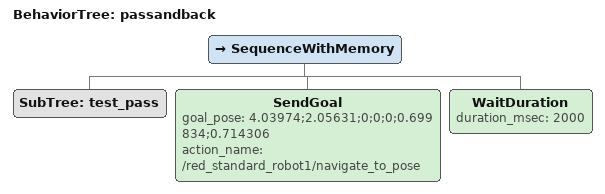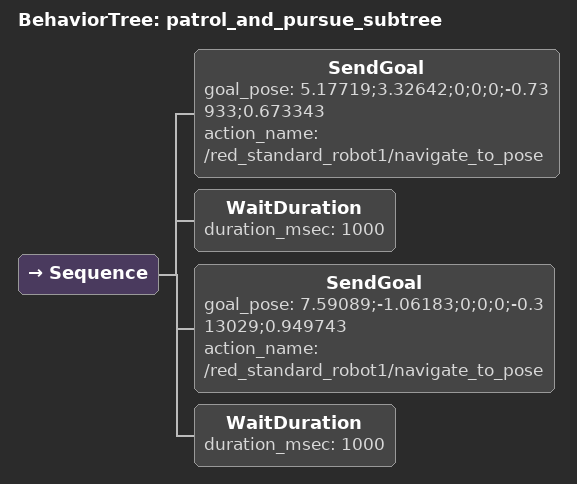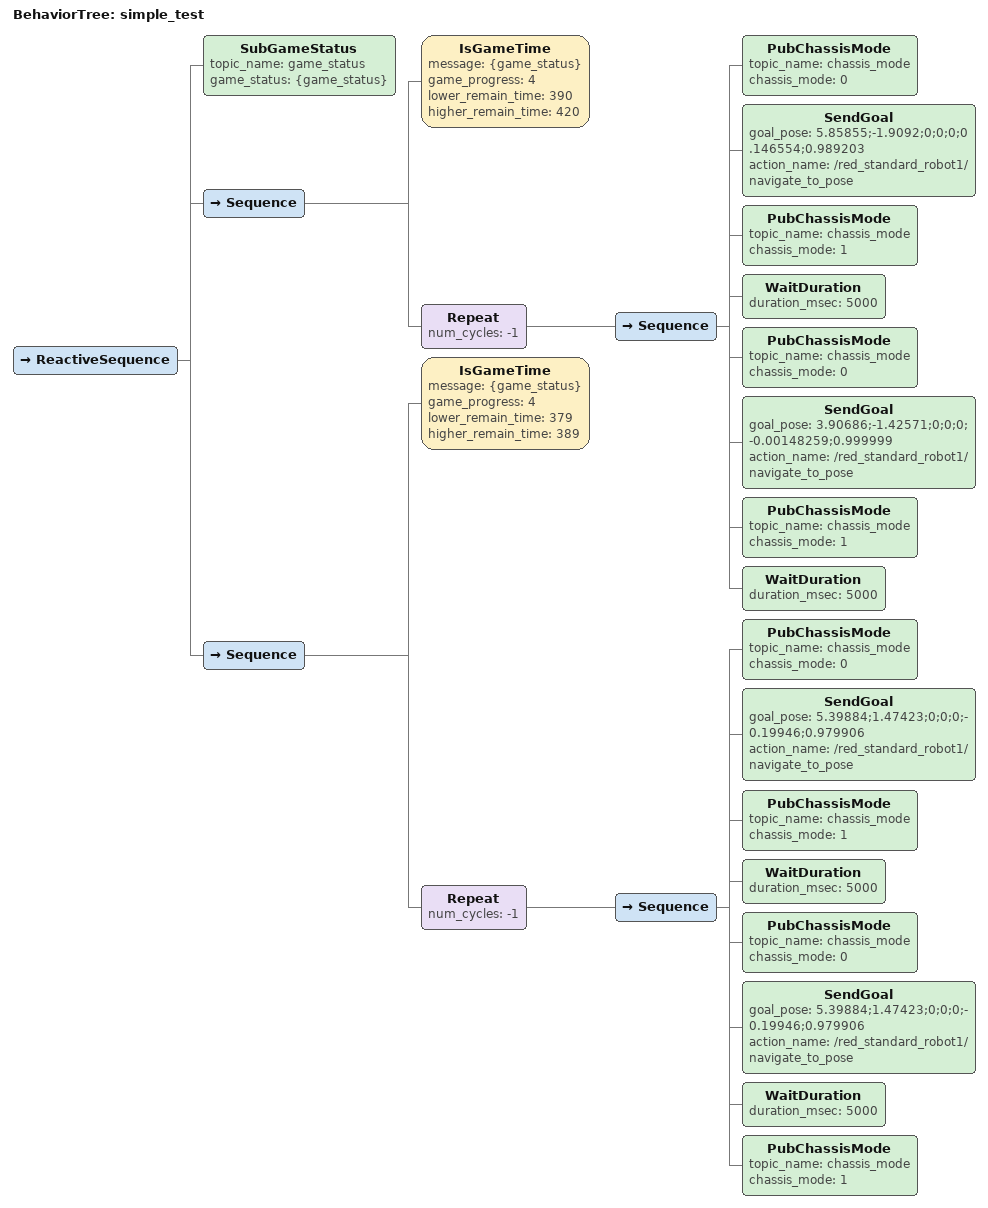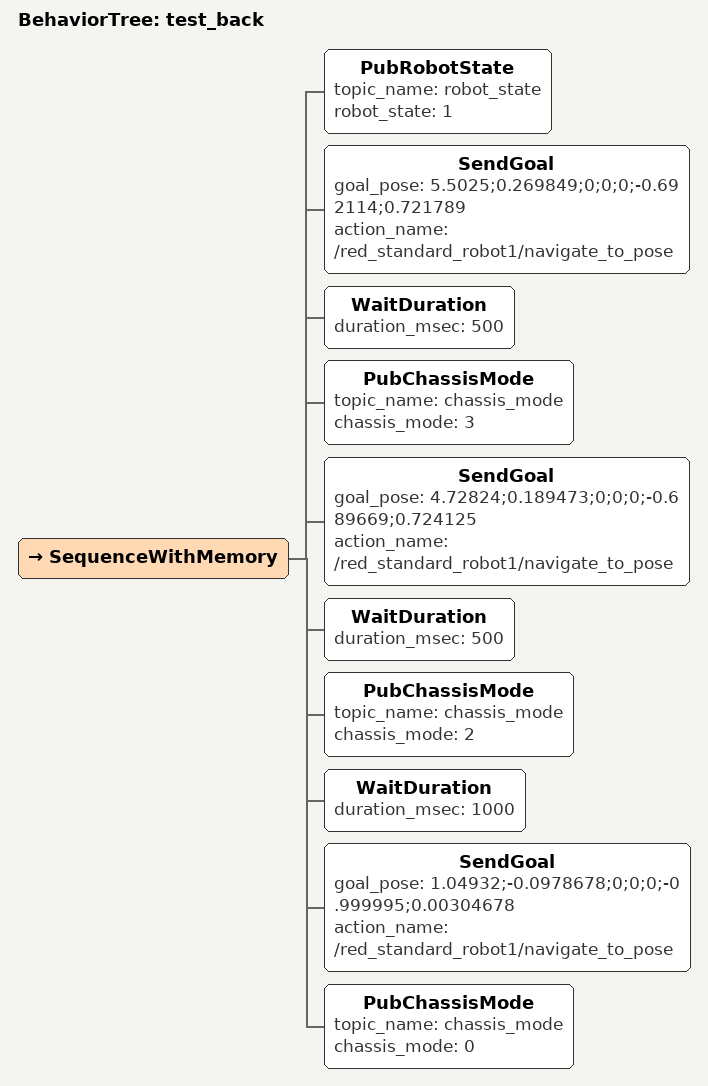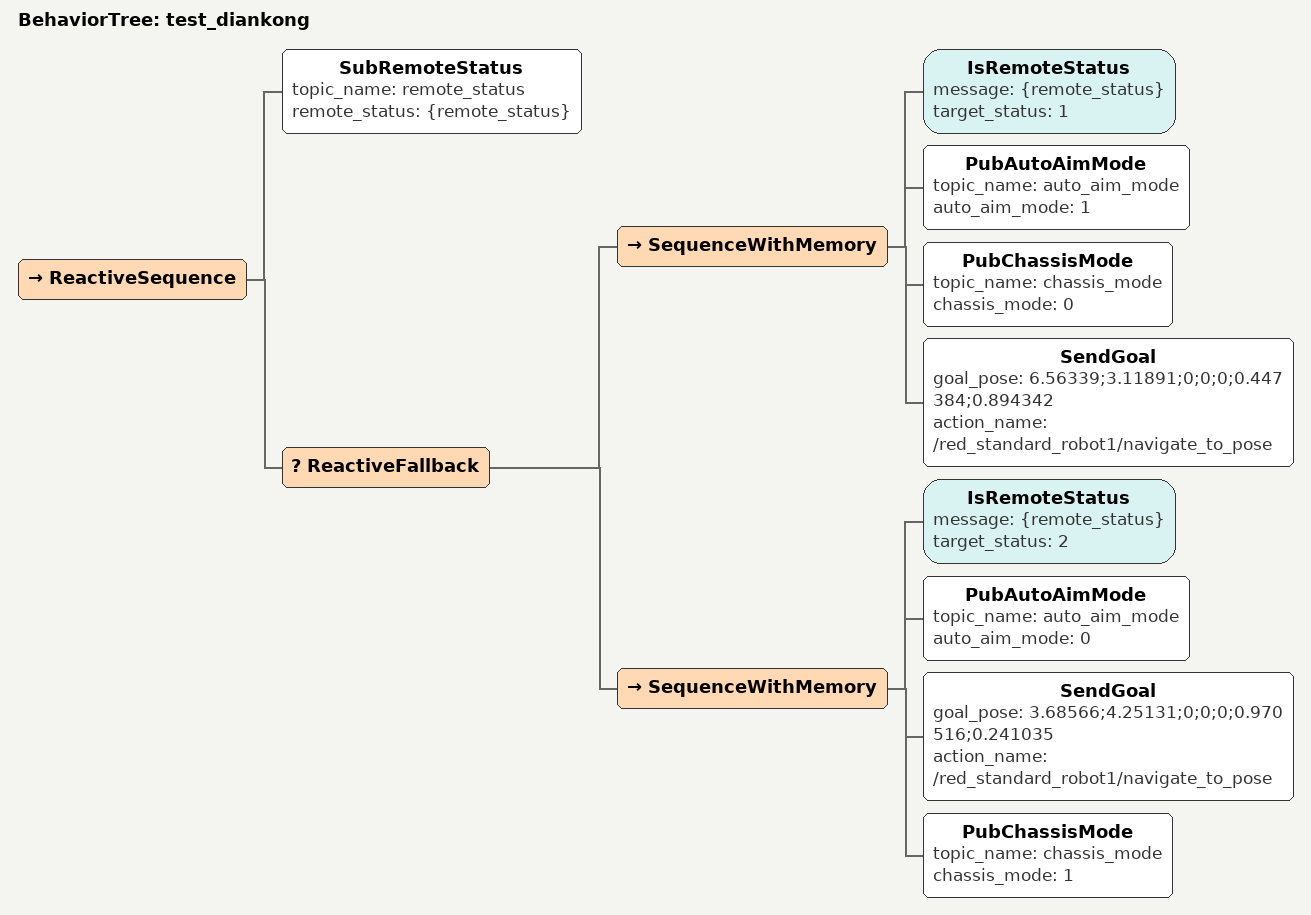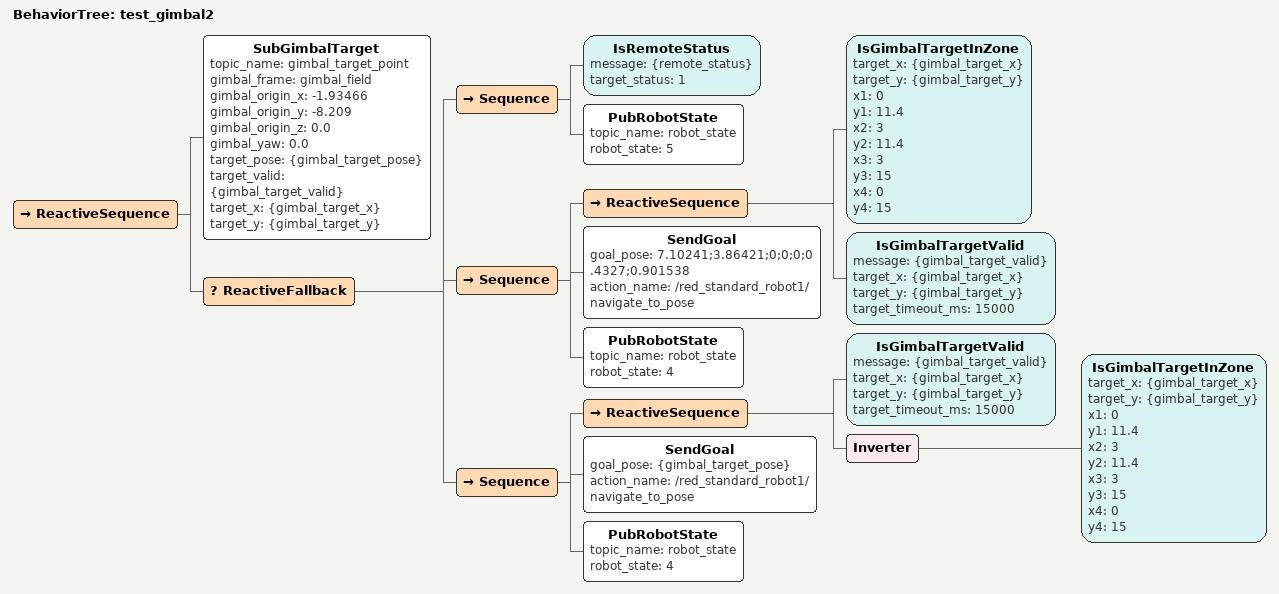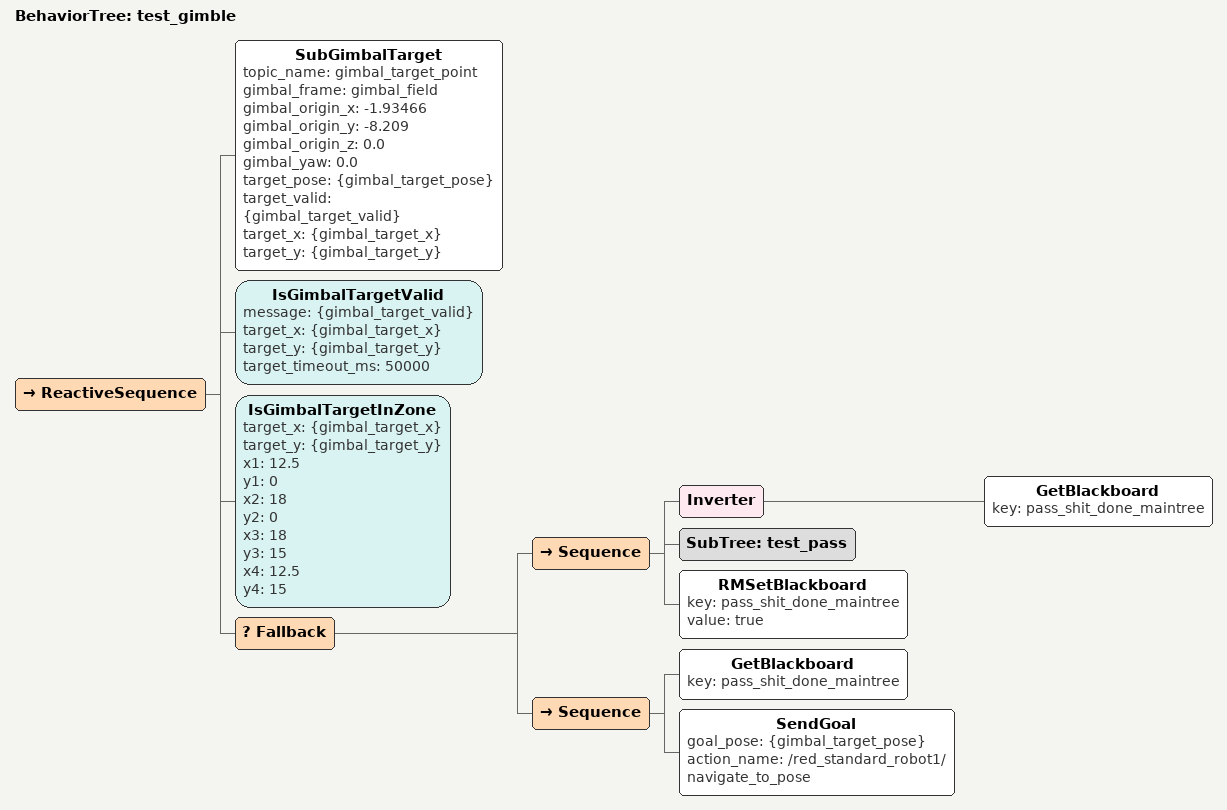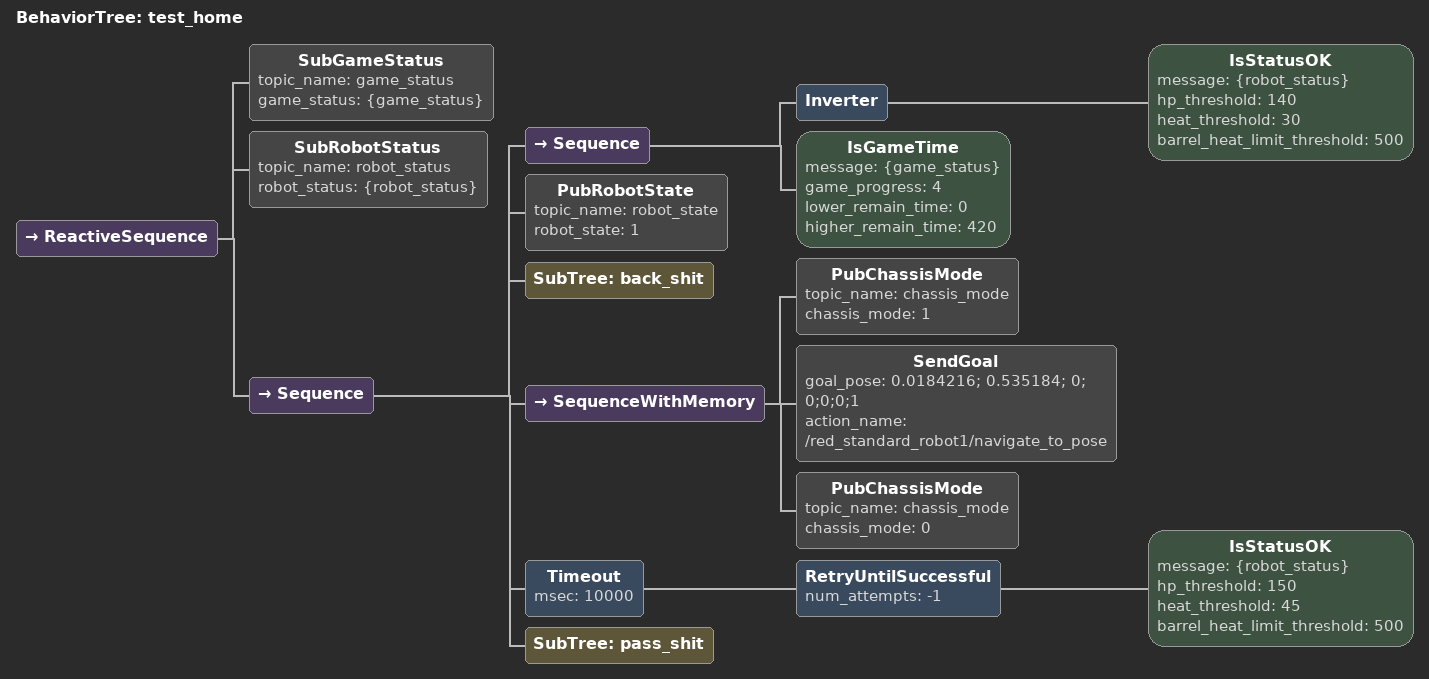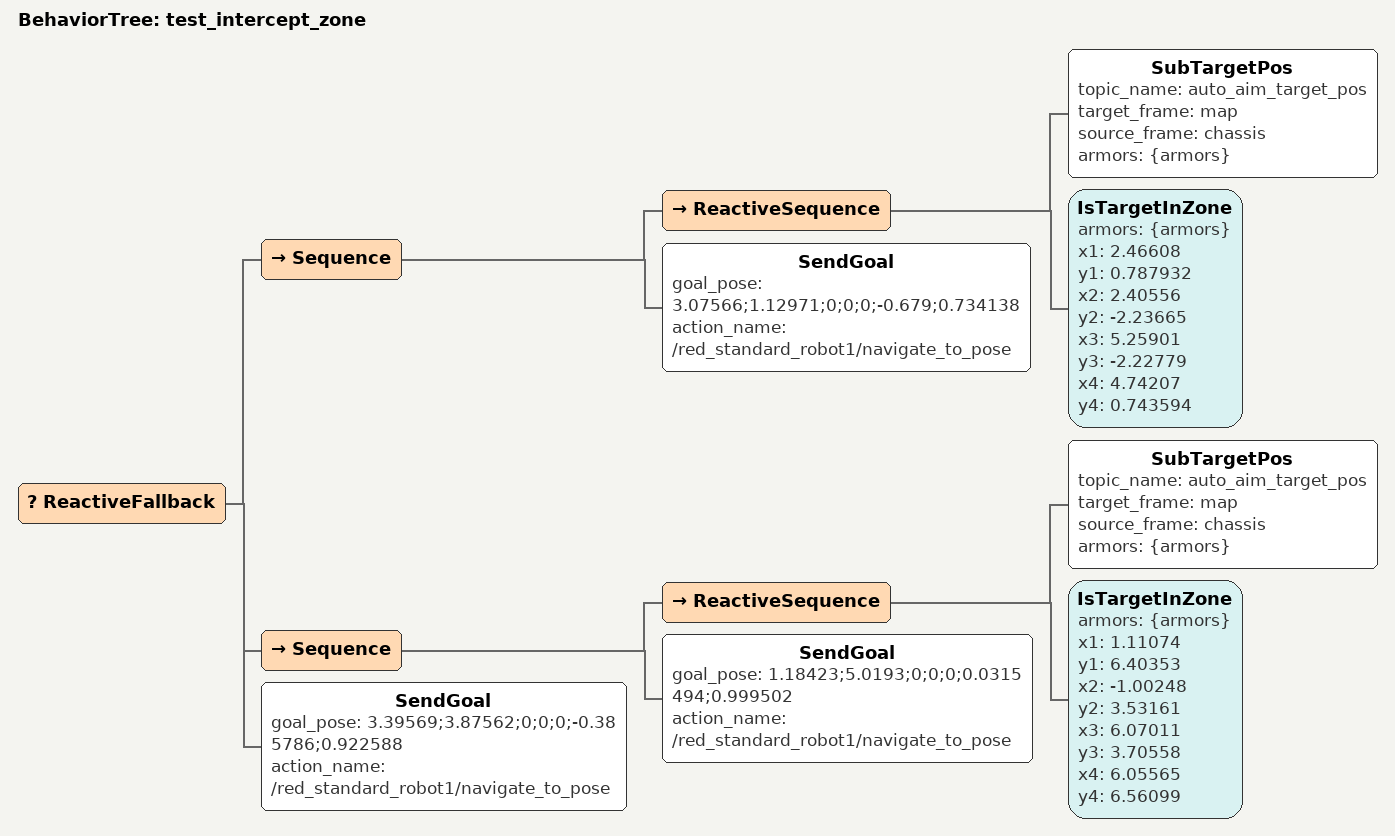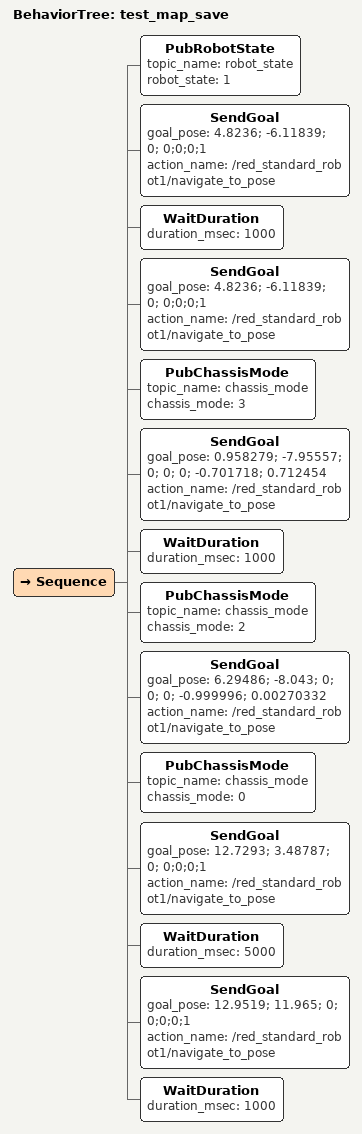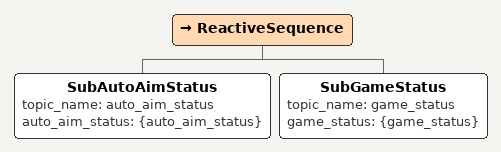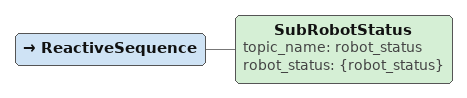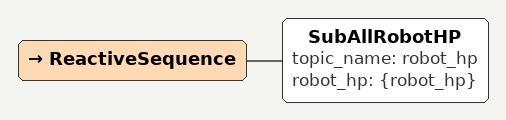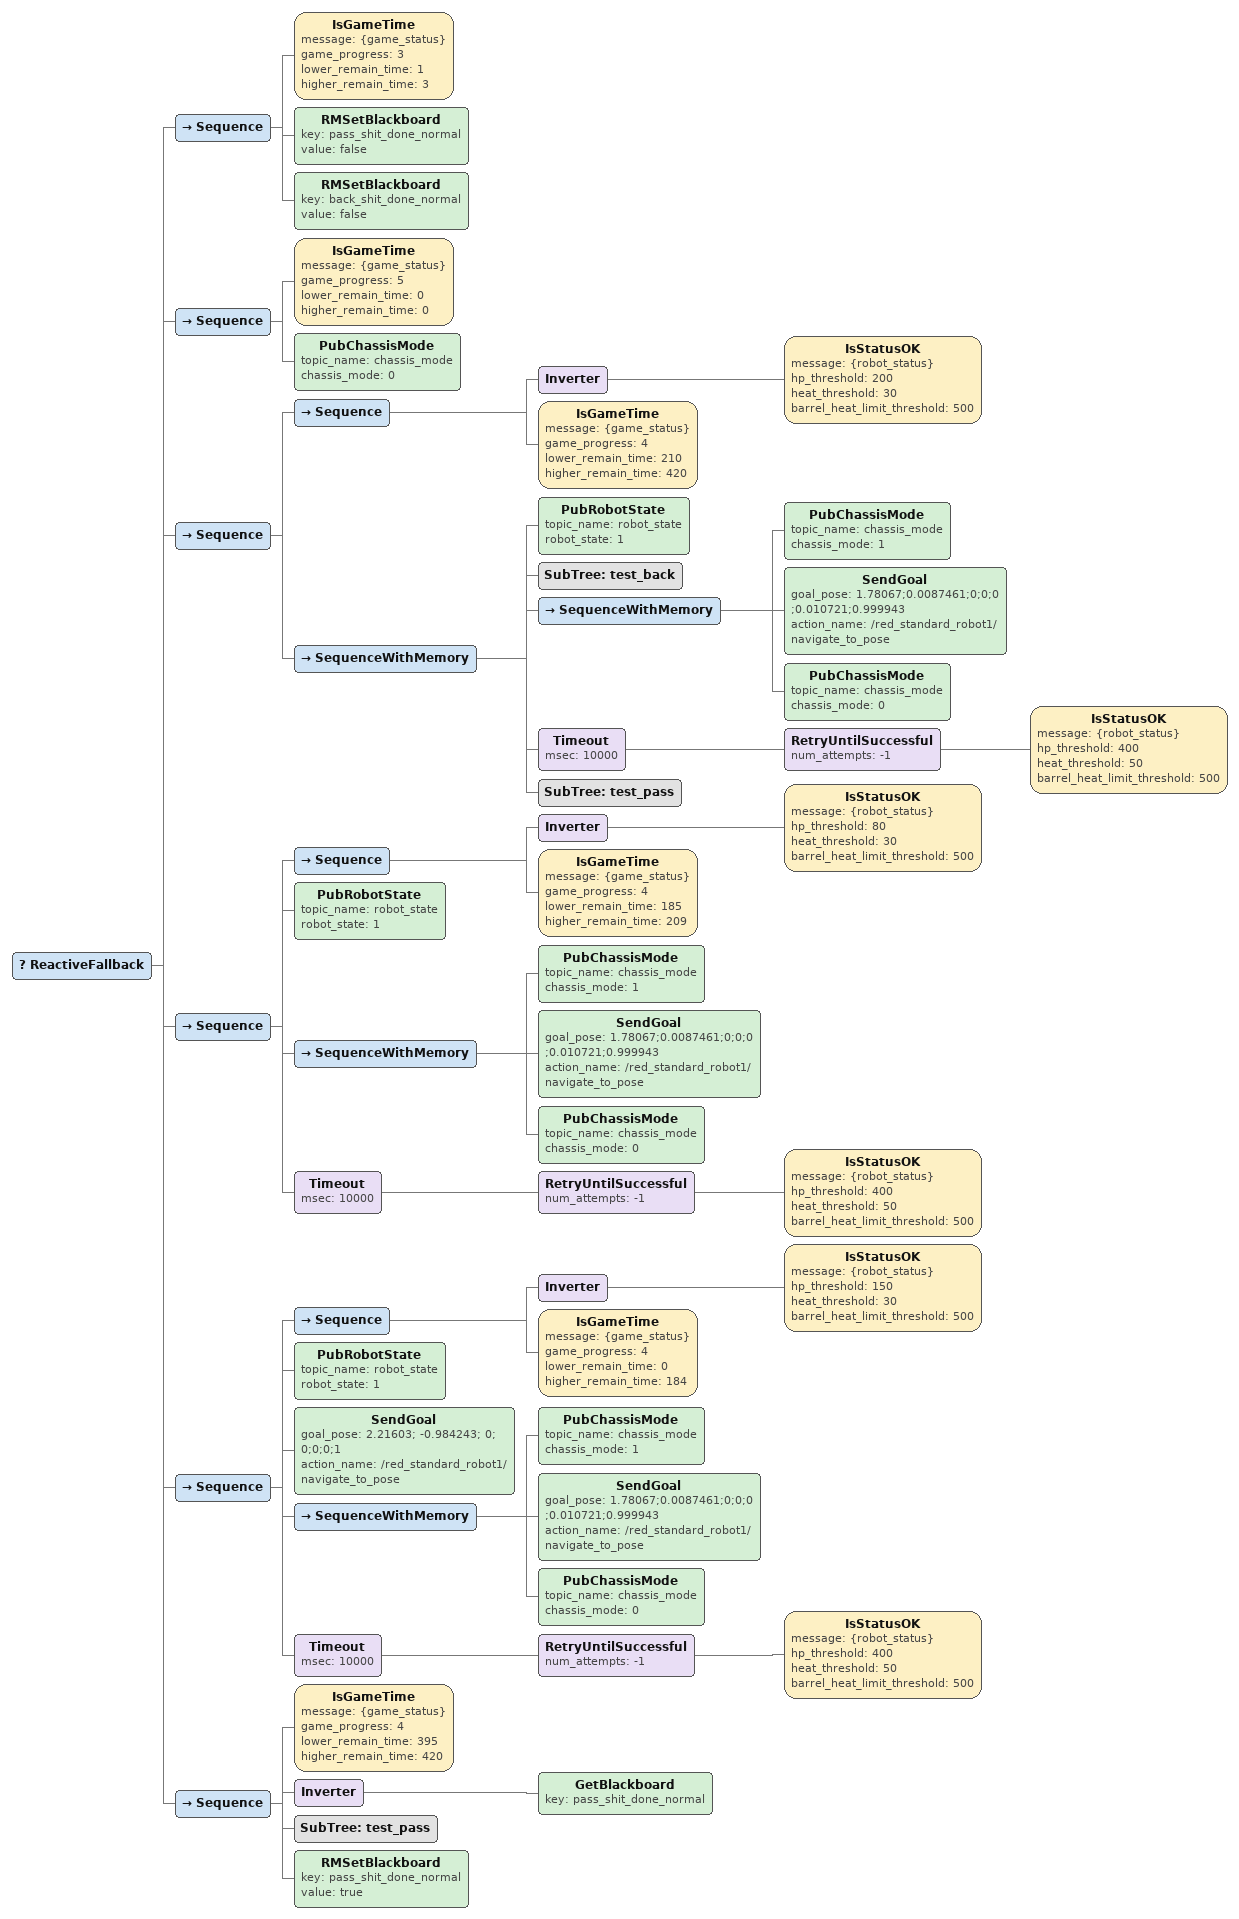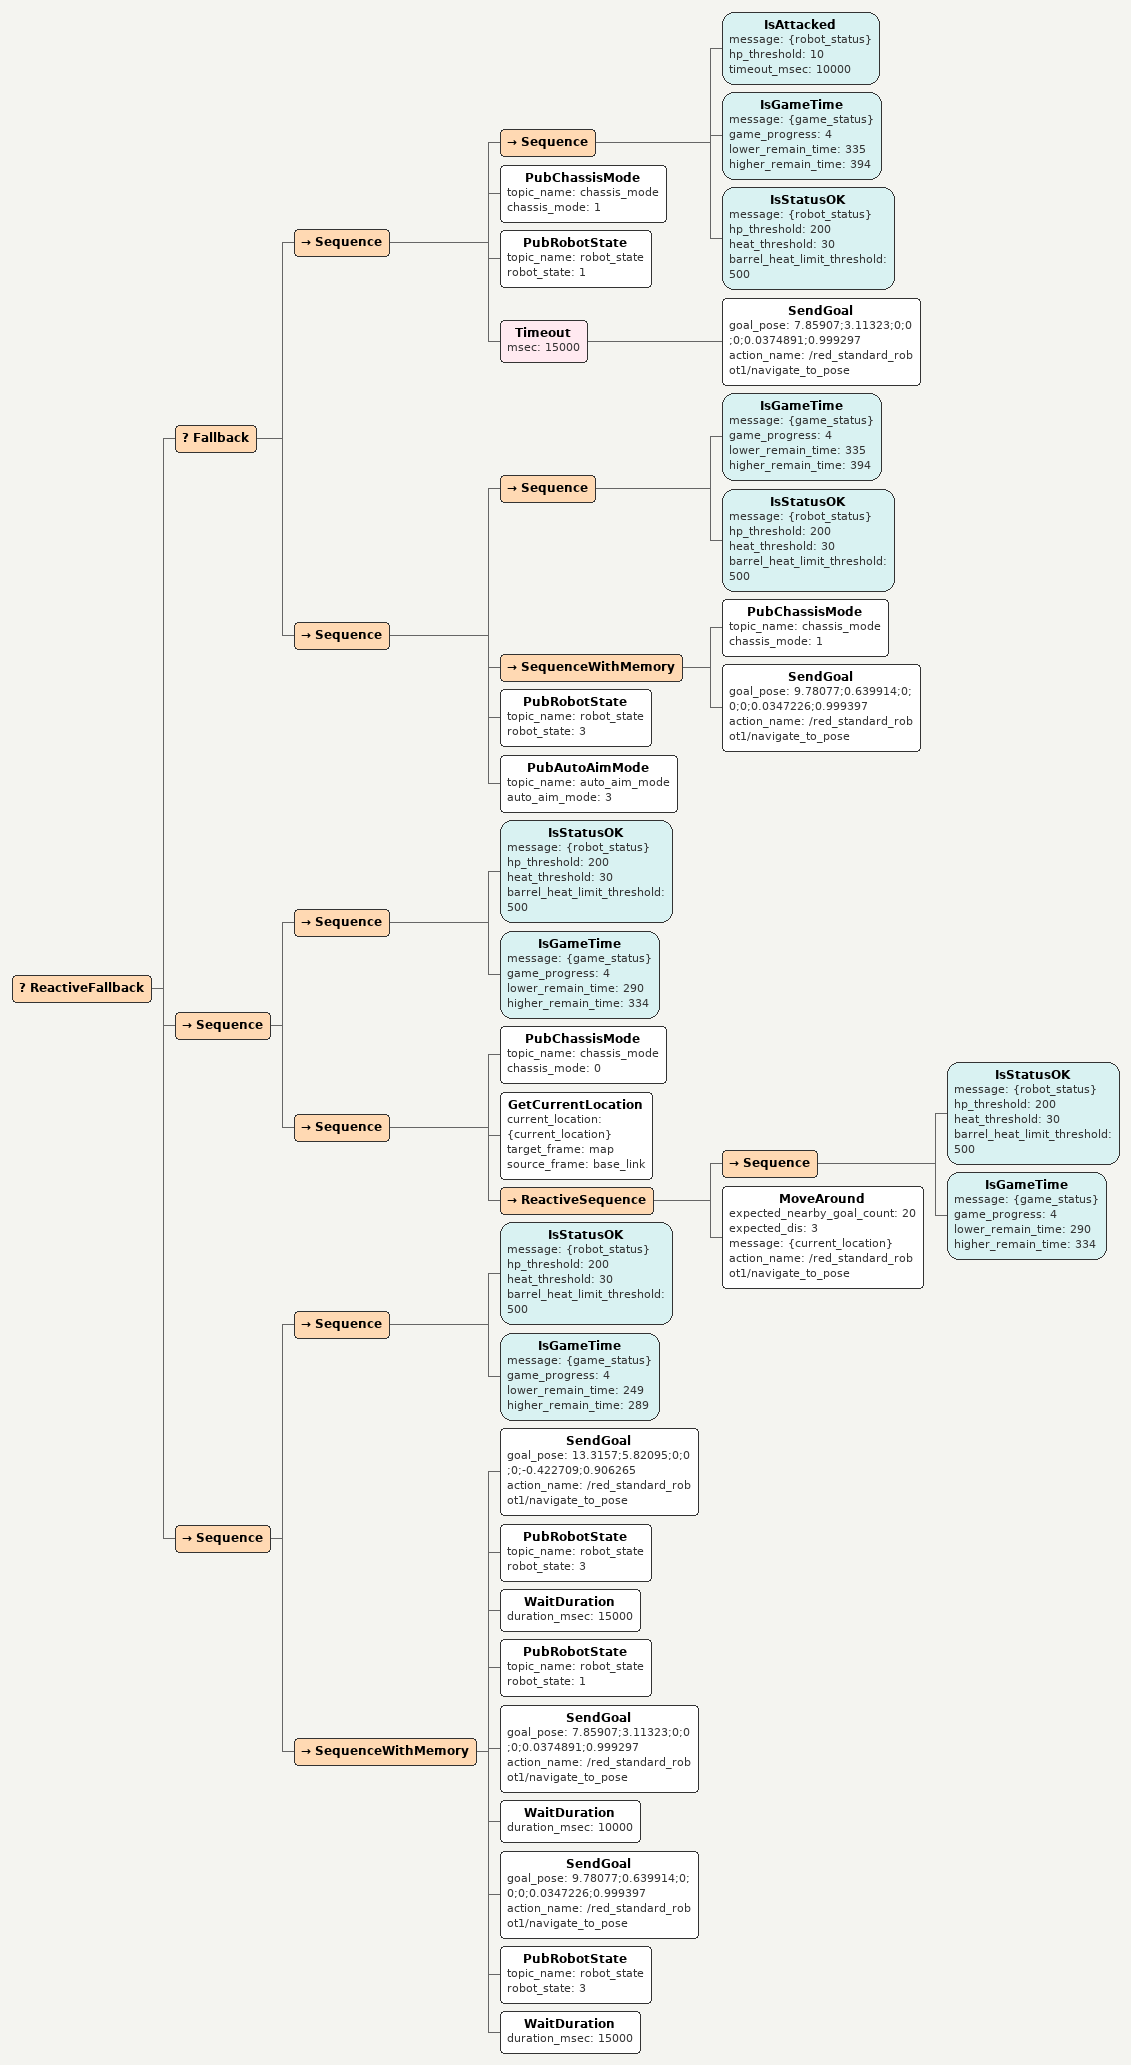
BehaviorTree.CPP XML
<BehaviorTree ID="passandback">
  <SequenceWithMemory>
    <SubTree ID="test_pass"/>
    <SendGoal goal_pose="4.03974;2.05631;0;0;0;0.699834;0.714306" action_name="/red_standard_robot1/navigate_to_pose"/>
    <WaitDuration duration_msec="2000"/>
  </SequenceWithMemory>
</BehaviorTree>

<BehaviorTree ID="patrol_and_pursue_subtree">
  <Sequence>
    <SendGoal goal_pose="5.17719;3.32642;0;0;0;-0.73933;0.673343" action_name="/red_standard_robot1/navigate_to_pose"/>
    <WaitDuration duration_msec="1000"/>
    <SendGoal goal_pose="7.59089;-1.06183;0;0;0;-0.313029;0.949743" action_name="/red_standard_robot1/navigate_to_pose"/>
    <WaitDuration duration_msec="1000"/>
  </Sequence>
</BehaviorTree>

<BehaviorTree ID="simple_test">
  <ReactiveSequence>
    <SubGameStatus topic_name="game_status" game_status="{game_status}"/>
    <Sequence>
      <IsGameTime message="{game_status}" game_progress="4" lower_remain_time="390" higher_remain_time="420"/>
      <Repeat num_cycles="-1">
        <Sequence>
          <PubChassisMode topic_name="chassis_mode" chassis_mode="0"/>
          <SendGoal goal_pose="5.85855;-1.9092;0;0;0;0.146554;0.989203" action_name="/red_standard_robot1/navigate_to_pose"/>
          <PubChassisMode topic_name="chassis_mode" chassis_mode="1"/>
          <WaitDuration duration_msec="5000"/>
          <PubChassisMode topic_name="chassis_mode" chassis_mode="0"/>
          <SendGoal goal_pose="3.90686;-1.42571;0;0;0;-0.00148259;0.999999" action_name="/red_standard_robot1/navigate_to_pose"/>
          <PubChassisMode topic_name="chassis_mode" chassis_mode="1"/>
          <WaitDuration duration_msec="5000"/>
        </Sequence>
      </Repeat>
    </Sequence>
    <Sequence>
      <IsGameTime message="{game_status}" game_progress="4" lower_remain_time="379" higher_remain_time="389"/>
      <Repeat num_cycles="-1">
        <Sequence>
          <PubChassisMode topic_name="chassis_mode" chassis_mode="0"/>
          <SendGoal goal_pose="5.39884;1.47423;0;0;0;-0.19946;0.979906" action_name="/red_standard_robot1/navigate_to_pose"/>
          <PubChassisMode topic_name="chassis_mode" chassis_mode="1"/>
          <WaitDuration duration_msec="5000"/>
          <PubChassisMode topic_name="chassis_mode" chassis_mode="0"/>
          <SendGoal goal_pose="5.39884;1.47423;0;0;0;-0.19946;0.979906" action_name="/red_standard_robot1/navigate_to_pose"/>
          <WaitDuration duration_msec="5000"/>
          <PubChassisMode topic_name="chassis_mode" chassis_mode="1"/>
        </Sequence>
      </Repeat>
    </Sequence>
  </ReactiveSequence>
</BehaviorTree>

<BehaviorTree ID="test_back">
  <SequenceWithMemory>
    <PubRobotState topic_name="robot_state" robot_state="1"/>
    <SendGoal goal_pose="5.5025;0.269849;0;0;0;-0.692114;0.721789" action_name="/red_standard_robot1/navigate_to_pose"/>
    <WaitDuration duration_msec="500"/>
    <PubChassisMode topic_name="chassis_mode" chassis_mode="3"/>
    <SendGoal goal_pose="4.72824;0.189473;0;0;0;-0.689669;0.724125" action_name="/red_standard_robot1/navigate_to_pose"/>
    <WaitDuration duration_msec="500"/>
    <PubChassisMode topic_name="chassis_mode" chassis_mode="2"/>
    <WaitDuration duration_msec="1000"/>
    <SendGoal goal_pose="1.04932;-0.0978678;0;0;0;-0.999995;0.00304678" action_name="/red_standard_robot1/navigate_to_pose"/>
    <PubChassisMode topic_name="chassis_mode" chassis_mode="0"/>
  </SequenceWithMemory>
</BehaviorTree>

<BehaviorTree ID="test_diankong">
  <ReactiveSequence>
    <SubRemoteStatus topic_name="remote_status" remote_status="{remote_status}"/>
    <ReactiveFallback>
      <SequenceWithMemory>
        <IsRemoteStatus message="{remote_status}" target_status="1"/>
        <PubAutoAimMode topic_name="auto_aim_mode" auto_aim_mode="1"/>
        <PubChassisMode topic_name="chassis_mode" chassis_mode="0"/>
        <SendGoal goal_pose="6.56339;3.11891;0;0;0;0.447384;0.894342" action_name="/red_standard_robot1/navigate_to_pose"/>
      </SequenceWithMemory>
      <SequenceWithMemory>
        <IsRemoteStatus message="{remote_status}" target_status="2"/>
        <PubAutoAimMode topic_name="auto_aim_mode" auto_aim_mode="0"/>
        <SendGoal goal_pose="3.68566;4.25131;0;0;0;0.970516;0.241035" action_name="/red_standard_robot1/navigate_to_pose"/>
        <PubChassisMode topic_name="chassis_mode" chassis_mode="1"/>
      </SequenceWithMemory>
    </ReactiveFallback>
  </ReactiveSequence>
</BehaviorTree>

<BehaviorTree ID="test_gimbal2">
  <ReactiveSequence>
    <SubGimbalTarget topic_name="gimbal_target_point" gimbal_frame="gimbal_field" gimbal_origin_x="-1.93466" gimbal_origin_y="-8.209" gimbal_origin_z="0.0" gimbal_yaw="0.0" target_pose="{gimbal_target_pose}" target_valid="{gimbal_target_valid}" target_x="{gimbal_target_x}" target_y="{gimbal_target_y}"/>
    <ReactiveFallback>
      <Sequence>
        <IsRemoteStatus message="{remote_status}" target_status="1"/>
        <PubRobotState topic_name="robot_state" robot_state="5"/>
      </Sequence>
      <Sequence>
        <ReactiveSequence>
          <IsGimbalTargetInZone target_x="{gimbal_target_x}" target_y="{gimbal_target_y}" x1="0" y1="11.4" x2="3" y2="11.4" x3="3" y3="15" x4="0" y4="15"/>
          <IsGimbalTargetValid message="{gimbal_target_valid}" target_x="{gimbal_target_x}" target_y="{gimbal_target_y}" target_timeout_ms="15000"/>
        </ReactiveSequence>
        <SendGoal goal_pose="7.10241;3.86421;0;0;0;0.4327;0.901538" action_name="/red_standard_robot1/navigate_to_pose"/>
        <PubRobotState topic_name="robot_state" robot_state="4"/>
      </Sequence>
      <Sequence>
        <ReactiveSequence>
          <IsGimbalTargetValid message="{gimbal_target_valid}" target_x="{gimbal_target_x}" target_y="{gimbal_target_y}" target_timeout_ms="15000"/>
          <Inverter>
            <IsGimbalTargetInZone target_x="{gimbal_target_x}" target_y="{gimbal_target_y}" x1="0" y1="11.4" x2="3" y2="11.4" x3="3" y3="15" x4="0" y4="15"/>
          </Inverter>
        </ReactiveSequence>
        <SendGoal goal_pose="{gimbal_target_pose}" action_name="/red_standard_robot1/navigate_to_pose"/>
        <PubRobotState topic_name="robot_state" robot_state="4"/>
      </Sequence>
    </ReactiveFallback>
  </ReactiveSequence>
</BehaviorTree>

<BehaviorTree ID="test_gimble">
  <ReactiveSequence>
    <SubGimbalTarget topic_name="gimbal_target_point" gimbal_frame="gimbal_field" gimbal_origin_x="-1.93466" gimbal_origin_y="-8.209" gimbal_origin_z="0.0" gimbal_yaw="0.0" target_pose="{gimbal_target_pose}" target_valid="{gimbal_target_valid}" target_x="{gimbal_target_x}" target_y="{gimbal_target_y}"/>
    <IsGimbalTargetValid message="{gimbal_target_valid}" target_x="{gimbal_target_x}" target_y="{gimbal_target_y}" target_timeout_ms="50000"/>
    <IsGimbalTargetInZone target_x="{gimbal_target_x}" target_y="{gimbal_target_y}" x1="12.5" y1="0" x2="18" y2="0" x3="18" y3="15" x4="12.5" y4="15"/>
    <Fallback>
      <Sequence>
        <Inverter>
          <GetBlackboard key="pass_shit_done_maintree"/>
        </Inverter>
        <SubTree ID="test_pass"/>
        <RMSetBlackboard key="pass_shit_done_maintree" value="true"/>
      </Sequence>
      <Sequence>
        <GetBlackboard key="pass_shit_done_maintree"/>
        <SendGoal goal_pose="{gimbal_target_pose}" action_name="/red_standard_robot1/navigate_to_pose"/>
      </Sequence>
    </Fallback>
  </ReactiveSequence>
</BehaviorTree>

<BehaviorTree ID="test_home">
  <ReactiveSequence>
    <SubGameStatus topic_name="game_status" game_status="{game_status}"/>
    <SubRobotStatus topic_name="robot_status" robot_status="{robot_status}"/>
    <Sequence>
      <Sequence>
        <Inverter>
          <IsStatusOK message="{robot_status}" hp_threshold="140" heat_threshold="30" barrel_heat_limit_threshold="500"/>
        </Inverter>
        <IsGameTime message="{game_status}" game_progress="4" lower_remain_time="0" higher_remain_time="420"/>
      </Sequence>
      <PubRobotState topic_name="robot_state" robot_state="1"/>
      <SubTree ID="back_shit"/>
      <SequenceWithMemory>
        <PubChassisMode topic_name="chassis_mode" chassis_mode="1"/>
        <SendGoal goal_pose="0.0184216; 0.535184; 0; 0;0;0;1" action_name="/red_standard_robot1/navigate_to_pose"/>
        <PubChassisMode topic_name="chassis_mode" chassis_mode="0"/>
      </SequenceWithMemory>
      <Timeout msec="10000">
        <RetryUntilSuccessful num_attempts="-1">
          <IsStatusOK message="{robot_status}" hp_threshold="150" heat_threshold="45" barrel_heat_limit_threshold="500"/>
        </RetryUntilSuccessful>
      </Timeout>
      <SubTree ID="pass_shit"/>
    </Sequence>
  </ReactiveSequence>
</BehaviorTree>

<BehaviorTree ID="test_intercept_zone">
  <ReactiveFallback>
    <Sequence>
      <ReactiveSequence>
        <SubTargetPos topic_name="auto_aim_target_pos" target_frame="map" source_frame="chassis" armors="{armors}"/>
        <IsTargetInZone armors="{armors}" x1="2.46608" y1="0.787932" x2="2.40556" y2="-2.23665" x3="5.25901" y3="-2.22779" x4="4.74207" y4="0.743594"/>
      </ReactiveSequence>
      <SendGoal goal_pose="3.07566;1.12971;0;0;0;-0.679;0.734138" action_name="/red_standard_robot1/navigate_to_pose"/>
    </Sequence>
    <Sequence>
      <ReactiveSequence>
        <SubTargetPos topic_name="auto_aim_target_pos" target_frame="map" source_frame="chassis" armors="{armors}"/>
        <IsTargetInZone armors="{armors}" x1="1.11074" y1="6.40353" x2="-1.00248" y2="3.53161" x3="6.07011" y3="3.70558" x4="6.05565" y4="6.56099"/>
      </ReactiveSequence>
      <SendGoal goal_pose="1.18423;5.0193;0;0;0;0.0315494;0.999502" action_name="/red_standard_robot1/navigate_to_pose"/>
    </Sequence>
    <SendGoal goal_pose="3.39569;3.87562;0;0;0;-0.385786;0.922588" action_name="/red_standard_robot1/navigate_to_pose"/>
  </ReactiveFallback>
</BehaviorTree>

<BehaviorTree ID="test_map_save">
  <Sequence>
    <PubRobotState topic_name="robot_state" robot_state="1"/>
    <SendGoal goal_pose="4.8236; -6.11839; 0; 0;0;0;1" action_name="/red_standard_robot1/navigate_to_pose"/>
    <WaitDuration duration_msec="1000"/>
    <SendGoal goal_pose="4.8236; -6.11839; 0; 0;0;0;1" action_name="/red_standard_robot1/navigate_to_pose"/>
    <PubChassisMode topic_name="chassis_mode" chassis_mode="3"/>
    <SendGoal goal_pose="0.958279; -7.95557; 0; 0; 0; -0.701718; 0.712454" action_name="/red_standard_robot1/navigate_to_pose"/>
    <WaitDuration duration_msec="1000"/>
    <PubChassisMode topic_name="chassis_mode" chassis_mode="2"/>
    <SendGoal goal_pose="6.29486; -8.043; 0; 0; 0; -0.999996; 0.00270332" action_name="/red_standard_robot1/navigate_to_pose"/>
    <PubChassisMode topic_name="chassis_mode" chassis_mode="0"/>
    <SendGoal goal_pose="12.7293; 3.48787; 0; 0;0;0;1" action_name="/red_standard_robot1/navigate_to_pose"/>
    <WaitDuration duration_msec="5000"/>
    <SendGoal goal_pose="12.9519; 11.965; 0; 0;0;0;1" action_name="/red_standard_robot1/navigate_to_pose"/>
    <WaitDuration duration_msec="1000"/>
  </Sequence>
</BehaviorTree>

<ReactiveSequence>
  <SubAutoAimStatus topic_name="auto_aim_status" auto_aim_status="{auto_aim_status}"/>
  <SubGameStatus topic_name="game_status" game_status="{game_status}"/>
</ReactiveSequence>

<ReactiveSequence>
  <SubRobotStatus topic_name="robot_status" robot_status="{robot_status}"/>
</ReactiveSequence>

<ReactiveSequence>
  <SubAllRobotHP topic_name="robot_hp" robot_hp="{robot_hp}"/>
</ReactiveSequence>

<ReactiveFallback>
  <Sequence>
    <IsGameTime message="{game_status}" game_progress="3" lower_remain_time="1" higher_remain_time="3"/>
    <RMSetBlackboard key="pass_shit_done_normal" value="false"/>
    <RMSetBlackboard key="back_shit_done_normal" value="false"/>
  </Sequence>
  <Sequence>
    <IsGameTime message="{game_status}" game_progress="5" lower_remain_time="0" higher_remain_time="0"/>
    <PubChassisMode topic_name="chassis_mode" chassis_mode="0"/>
  </Sequence>
  <Sequence>
    <Sequence>
      <Inverter>
        <IsStatusOK message="{robot_status}" hp_threshold="200" heat_threshold="30" barrel_heat_limit_threshold="500"/>
      </Inverter>
      <IsGameTime message="{game_status}" game_progress="4" lower_remain_time="210" higher_remain_time="420"/>
    </Sequence>
    <SequenceWithMemory>
      <PubRobotState topic_name="robot_state" robot_state="1"/>
      <SubTree ID="test_back"/>
      <SequenceWithMemory>
        <PubChassisMode topic_name="chassis_mode" chassis_mode="1"/>
        <SendGoal goal_pose="1.78067;0.0087461;0;0;0;0.010721;0.999943" action_name="/red_standard_robot1/navigate_to_pose"/>
        <PubChassisMode topic_name="chassis_mode" chassis_mode="0"/>
      </SequenceWithMemory>
      <Timeout msec="10000">
        <RetryUntilSuccessful num_attempts="-1">
          <IsStatusOK message="{robot_status}" hp_threshold="400" heat_threshold="50" barrel_heat_limit_threshold="500"/>
        </RetryUntilSuccessful>
      </Timeout>
      <SubTree ID="test_pass"/>
    </SequenceWithMemory>
  </Sequence>
  <Sequence>
    <Sequence>
      <Inverter>
        <IsStatusOK message="{robot_status}" hp_threshold="80" heat_threshold="30" barrel_heat_limit_threshold="500"/>
      </Inverter>
      <IsGameTime message="{game_status}" game_progress="4" lower_remain_time="185" higher_remain_time="209"/>
    </Sequence>
    <PubRobotState topic_name="robot_state" robot_state="1"/>
    <SequenceWithMemory>
      <PubChassisMode topic_name="chassis_mode" chassis_mode="1"/>
      <SendGoal goal_pose="1.78067;0.0087461;0;0;0;0.010721;0.999943" action_name="/red_standard_robot1/navigate_to_pose"/>
      <PubChassisMode topic_name="chassis_mode" chassis_mode="0"/>
    </SequenceWithMemory>
    <Timeout msec="10000">
      <RetryUntilSuccessful num_attempts="-1">
        <IsStatusOK message="{robot_status}" hp_threshold="400" heat_threshold="50" barrel_heat_limit_threshold="500"/>
      </RetryUntilSuccessful>
    </Timeout>
  </Sequence>
  <Sequence>
    <Sequence>
      <Inverter>
        <IsStatusOK message="{robot_status}" hp_threshold="150" heat_threshold="30" barrel_heat_limit_threshold="500"/>
      </Inverter>
      <IsGameTime message="{game_status}" game_progress="4" lower_remain_time="0" higher_remain_time="184"/>
    </Sequence>
    <PubRobotState topic_name="robot_state" robot_state="1"/>
    <SendGoal goal_pose="2.21603; -0.984243; 0; 0;0;0;1" action_name="/red_standard_robot1/navigate_to_pose"/>
    <SequenceWithMemory>
      <PubChassisMode topic_name="chassis_mode" chassis_mode="1"/>
      <SendGoal goal_pose="1.78067;0.0087461;0;0;0;0.010721;0.999943" action_name="/red_standard_robot1/navigate_to_pose"/>
      <PubChassisMode topic_name="chassis_mode" chassis_mode="0"/>
    </SequenceWithMemory>
    <Timeout msec="10000">
      <RetryUntilSuccessful num_attempts="-1">
        <IsStatusOK message="{robot_status}" hp_threshold="400" heat_threshold="50" barrel_heat_limit_threshold="500"/>
      </RetryUntilSuccessful>
    </Timeout>
  </Sequence>
  <Sequence>
    <IsGameTime message="{game_status}" game_progress="4" lower_remain_time="395" higher_remain_time="420"/>
    <Inverter>
      <GetBlackboard key="pass_shit_done_normal"/>
    </Inverter>
    <SubTree ID="test_pass"/>
    <RMSetBlackboard key="pass_shit_done_normal" value="true"/>
  </Sequence>
</ReactiveFallback>

<ReactiveFallback>
  <Fallback>
    <Sequence>
      <Sequence>
        <IsAttacked message="{robot_status}" hp_threshold="10" timeout_msec="10000"/>
        <IsGameTime message="{game_status}" game_progress="4" lower_remain_time="335" higher_remain_time="394"/>
        <IsStatusOK message="{robot_status}" hp_threshold="200" heat_threshold="30" barrel_heat_limit_threshold="500"/>
      </Sequence>
      <PubChassisMode topic_name="chassis_mode" chassis_mode="1"/>
      <PubRobotState topic_name="robot_state" robot_state="1"/>
      <Timeout msec="15000">
        <SendGoal goal_pose="7.85907;3.11323;0;0;0;0.0374891;0.999297" action_name="/red_standard_robot1/navigate_to_pose"/>
      </Timeout>
    </Sequence>
    <Sequence>
      <Sequence>
        <IsGameTime message="{game_status}" game_progress="4" lower_remain_time="335" higher_remain_time="394"/>
        <IsStatusOK message="{robot_status}" hp_threshold="200" heat_threshold="30" barrel_heat_limit_threshold="500"/>
      </Sequence>
      <SequenceWithMemory>
        <PubChassisMode topic_name="chassis_mode" chassis_mode="1"/>
        <SendGoal goal_pose="9.78077;0.639914;0;0;0;0.0347226;0.999397" action_name="/red_standard_robot1/navigate_to_pose"/>
      </SequenceWithMemory>
      <PubRobotState topic_name="robot_state" robot_state="3"/>
      <PubAutoAimMode topic_name="auto_aim_mode" auto_aim_mode="3"/>
    </Sequence>
  </Fallback>
  <Sequence>
    <Sequence>
      <IsStatusOK message="{robot_status}" hp_threshold="200" heat_threshold="30" barrel_heat_limit_threshold="500"/>
      <IsGameTime message="{game_status}" game_progress="4" lower_remain_time="290" higher_remain_time="334"/>
    </Sequence>
    <Sequence>
      <PubChassisMode topic_name="chassis_mode" chassis_mode="0"/>
      <GetCurrentLocation current_location="{current_location}" target_frame="map" source_frame="base_link"/>
      <ReactiveSequence>
        <Sequence>
          <IsStatusOK message="{robot_status}" hp_threshold="200" heat_threshold="30" barrel_heat_limit_threshold="500"/>
          <IsGameTime message="{game_status}" game_progress="4" lower_remain_time="290" higher_remain_time="334"/>
        </Sequence>
        <MoveAround expected_nearby_goal_count="20" expected_dis="3" message="{current_location}" action_name="/red_standard_robot1/navigate_to_pose"/>
      </ReactiveSequence>
    </Sequence>
  </Sequence>
  <Sequence>
    <Sequence>
      <IsStatusOK message="{robot_status}" hp_threshold="200" heat_threshold="30" barrel_heat_limit_threshold="500"/>
      <IsGameTime message="{game_status}" game_progress="4" lower_remain_time="249" higher_remain_time="289"/>
    </Sequence>
    <SequenceWithMemory>
      <SendGoal goal_pose="13.3157;5.82095;0;0;0;-0.422709;0.906265" action_name="/red_standard_robot1/navigate_to_pose"/>
      <PubRobotState topic_name="robot_state" robot_state="3"/>
      <WaitDuration duration_msec="15000"/>
      <PubRobotState topic_name="robot_state" robot_state="1"/>
      <SendGoal goal_pose="7.85907;3.11323;0;0;0;0.0374891;0.999297" action_name="/red_standard_robot1/navigate_to_pose"/>
      <WaitDuration duration_msec="10000"/>
      <SendGoal goal_pose="9.78077;0.639914;0;0;0;0.0347226;0.999397" action_name="/red_standard_robot1/navigate_to_pose"/>
      <PubRobotState topic_name="robot_state" robot_state="3"/>
      <WaitDuration duration_msec="15000"/>
    </SequenceWithMemory>
  </Sequence>
</ReactiveFallback>
